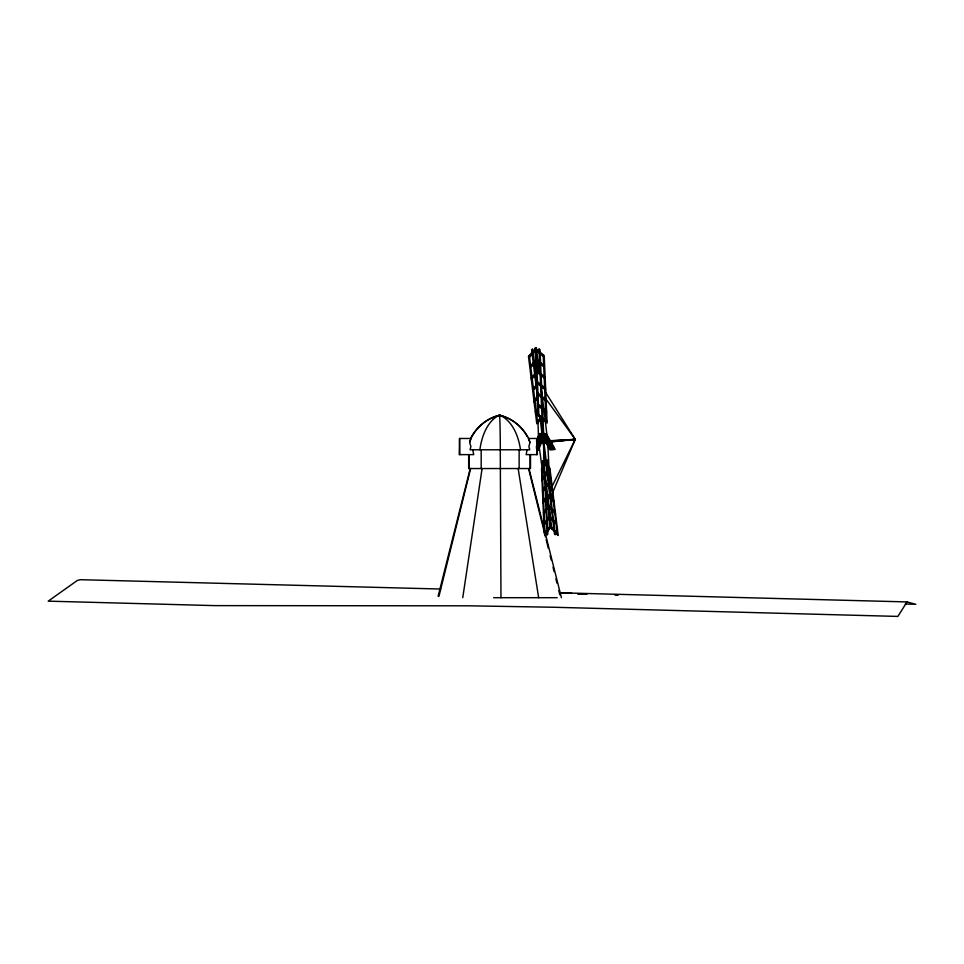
<?xml version="1.0" encoding="UTF-8"?>
<svg xmlns="http://www.w3.org/2000/svg" width="964" height="964" viewBox="0 0 964 964"><rect width="100%" height="100%" fill="white"/><g stroke="black" fill="none" stroke-linecap="round" stroke-linejoin="round"><path stroke-width="1.45" d="M536.695 454.622L537.032 438.475L528.344 438.475L529.971 442.368L528.899 446.549L529.73 449.778L470.083 449.778L470.89 446.549L469.637 442.368L470.83 438.475L459.563 438.475L459.213 454.622L473.71 454.622L472.746 449.778M545.383 440.958L536.984 441.657L537.141 443.5L545.54 442.789L545.576 441.874M537.032 442.283L537.032 441.657M548.504 442.139L575.303 439.391L549.902 440.982M462.756 597.692L482.096 468.54M527.079 449.778L526.163 454.622L537.382 454.622L537.032 438.475M438.969 596.246L470.625 468.54M438.126 596.246L470.227 468.54M469.637 442.368L471.288 437.777A45.862 43.308 -90 0 1 499.593 415.231A45.862 26.161 -90 0 1 501.943 416.376M536.611 441.126L539.37 433.643L542.142 433.559L539.394 441.054M536.755 441.126L538.816 435.511M537.442 441.102L539.515 435.487M537.587 441.102L539.647 435.487M536.635 445.766L537.659 442.958L536.249 447.163M538.346 441.078L541.105 433.595M538.49 441.078L541.238 433.583M536.502 448.549L538.563 442.922L536.635 448.537L539.274 448.465M539.25 441.054L542.009 433.559M539.611 442.898L536.719 450.393L538.587 450.333M540.153 441.03L542.358 435.403M537.623 450.369L540.515 442.874M541.057 441.006L542.744 436.788M538.466 450.345L541.346 442.85M541.901 440.982L543.455 436.764M543.154 442.789L543.841 440.922M546.913 495.147L550.143 498.484L575.255 439.391L545.263 391.782M543.009 503.389L547.6 495.508M552.215 486.157L575.255 439.391L544.732 397.325M905.292 604.018L915.8 604.295L906.991 601.922L897.882 616.418L553.469 607.248L468.673 605.814L214.791 605.621L48.2 601.15L77.228 580.533L80.108 579.689L440.596 589.028M543.491 441.861L544.009 461.864M544.142 464.865L541.515 468.745L544.298 533.429M545.443 462.937L547.407 460.033L547.733 467.492M541.587 470.336L544.202 466.468M546.829 462.599L547.48 461.623M541.961 479.144L544.588 475.264M542.033 480.867L544.66 476.987M542.455 490.399L545.07 486.531M542.527 492.122L545.142 488.254M542.937 501.666L545.552 497.798M546.287 498.545L548.251 495.641M543.419 512.932L546.034 509.052M546.696 508.088L548.661 505.184M543.491 514.656L546.118 510.775M546.769 509.811L548.733 506.907L549.143 516.451L547.178 519.355M546.528 520.319L544.564 523.223L544.154 513.679M546.6 522.042L544.636 524.946L545.009 533.622L546.974 530.718M547.251 521.078L549.215 518.174L549.661 528.573M547.624 529.754L549.588 526.85M545.082 535.345L547.046 532.441M547.697 531.477L550.323 527.609L549.444 507.389M531.959 352.45L528.465 356.355L536.791 423.774L540.286 419.87M532.827 351.474L536.309 347.582L539.201 370.911L535.707 374.815M529.549 357.09L532.164 354.174M533.044 353.198L535.659 350.269L536.719 358.933L534.104 361.849M533.237 362.826L530.622 365.754L529.344 355.379M533.453 364.549L530.839 367.477L532.008 376.984M534.321 363.573L536.936 360.657L538.117 370.164M531.14 377.96L534.622 374.068M535.502 373.092L538.984 369.188M531.345 379.683L534.839 375.791M532.526 389.203L536.008 385.299A457.828 31.872 71.8 0 0 537.418 385.901M532.743 390.914L536.225 387.022M533.911 400.434L537.406 396.541L531.634 349.872L532.514 348.896L537.43 388.769M534.128 402.157L537.611 398.265M535.297 411.676L538.792 407.772M535.514 413.387L538.129 410.471M536.599 422.172L540.081 418.28M542.973 442.5L545.901 442.223M550.311 441.789L575.255 439.391L547.588 440.861L543.636 433.933M537.165 442.572L544.178 441.994M550.01 441.5L575.303 439.391M543.045 433.535L544.781 433.487M538.683 435.511L542.226 435.415M541.84 435.74L547.263 435.583M536.406 441.138L550.432 440.777L551.42 442.512L543.985 442.729L542.997 440.994M548.757 447.874L554.179 447.718M549.745 449.598L555.168 449.441L551.215 442.512M493.628 597.692L557.156 597.692M560.132 592.8L906.991 601.922M578.014 594.005L586.895 594.294M615.044 595.186L618.008 595.282M559.602 592.896L571.568 593.33L569.109 593.089M578.026 594.029L584.039 594.282M539.105 351.342L535.02 348.028L537.924 415.604L542.009 418.918M540.129 352.173L544.214 355.487L547.118 423.063L543.033 419.75M536.117 350.583L539.177 353.065M540.202 353.896L543.262 356.379M539.551 361.741L536.49 359.259L536.044 348.86M540.575 362.572L543.636 365.055L543.19 354.656M539.623 363.464L536.562 360.982L536.972 370.525M540.647 364.296L543.72 366.778L544.13 376.322M535.948 369.694L540.033 373.008M541.057 373.839L545.142 377.141M536.02 371.417L540.117 374.731M541.129 375.562L545.226 378.876M536.43 380.961L540.527 384.274A457.828 60.467 78.4 0 1 547.588 440.861A457.828 61.515 -88.2 0 1 550.143 498.484M541.539 385.094L545.636 388.408M536.514 382.684L540.599 385.998M541.623 386.817L545.708 390.131M536.924 392.215L541.009 395.529M542.033 396.361L546.118 399.674M536.996 393.939L541.081 397.252M542.105 398.084L546.19 401.398M537.406 403.482L541.491 406.796M542.515 407.627L546.6 410.929M537.478 405.205L541.563 408.519M542.587 409.351L546.672 412.664M537.852 414.002L541.949 417.316M542.961 418.147L547.058 421.461M545.865 463.913L542.648 460.575L550.974 527.995L554.192 531.333M546.672 464.744L549.89 468.082L558.216 535.502L554.999 532.164M542.84 462.178L546.07 465.516M546.865 466.347L550.095 469.685M543.925 470.95L547.154 474.288M547.95 475.132L551.179 478.457M544.142 472.673L547.359 476.011M548.167 476.843L551.384 480.18M545.323 482.193L548.54 485.531M549.347 486.362L552.565 489.7M545.528 483.916L548.745 487.254M549.552 488.085L552.77 491.423M546.709 493.423L549.926 496.761M550.733 497.605L553.951 500.943M550.938 499.316L554.167 502.654M548.094 504.666L551.312 508.004M552.119 508.835L555.336 512.173M548.311 506.389L551.529 509.727M552.336 510.559L555.553 513.896M552.697 519.235L550.287 516.74L549.106 507.221M553.505 520.078L555.915 522.572L554.746 513.065M552.914 520.958L550.504 518.451L551.782 528.838M553.722 521.789L556.132 524.296L557.409 534.671M551.565 527.115L553.987 529.61M554.782 530.453L557.204 532.947M550.227 440.789L546.275 433.86L540.852 434.017L544.937 440.934M547.118 435.595L550.082 440.789M551.071 442.524L554.035 447.718M546.419 435.608L549.396 440.813M550.384 442.536L553.348 447.742M546.287 435.62L549.251 440.813M550.239 442.548L553.203 447.742M544.539 433.908L548.492 440.837M549.48 442.572L553.432 449.501M544.395 433.908L548.347 440.837M549.335 442.572L553.288 449.501M548.576 442.597L552.529 449.525M543.491 433.933L547.444 440.861M548.432 442.597L552.384 449.525M547.673 442.621L551.625 449.549M542.587 433.957L546.54 440.885L542.732 433.957L538.997 348.751L540.021 349.583L543.684 434.764M547.528 442.621L551.48 449.549M541.828 433.981L545.781 440.909L541.684 433.993M546.769 442.645L550.721 449.573M546.624 442.645L550.577 449.573M545.793 442.669L549.878 449.598M529.971 442.368L528.296 437.777A45.862 43.91 -90 0 0 499.593 415.231A45.862 27.751 -90 0 0 497.099 416.376M528.959 468.54L561.422 597.692M528.911 469.986L545.455 536.743M546.178 539.647L548.335 548.359M550.131 555.613L551.215 559.964M553.011 567.218L554.095 571.58M555.891 578.834L556.975 583.184M558.771 590.438L559.843 594.788M518.15 468.54L538.659 597.692M549.082 467.251L550.372 477.626M550.577 479.349L551.757 488.869M551.974 490.592L553.143 500.099M553.36 501.822L554.529 511.342M540.961 417.304L543.057 434.354M543.588 438.56L543.925 441.367L543.057 442.343L539.72 415.351M543.455 461.407L544.732 471.794M544.949 473.505L546.118 483.024M546.335 484.747L547.516 494.267M547.721 495.978L548.902 505.498M532.224 378.707L533.393 388.227M533.61 389.95L534.779 399.458M534.996 401.181L536.177 410.7M536.382 412.423L537.671 422.798M575.195 438.873L575.279 439.909M459.563 438.475L459.912 454.622M544.202 378.045L544.612 387.576M544.684 389.299L545.094 398.843M545.166 400.566L545.576 410.11M545.648 411.833L546.106 422.232M546.757 460.997L546.95 465.528M543.817 437.764L544.009 442.271L542.985 441.44L542.792 436.945M543.817 441.379L544.793 463.901M545.491 480.108L547.817 534.068L547.154 535.032L544.455 472.336M542.178 467.769L542.624 478.168M542.696 479.891L543.106 489.435M543.178 491.158L543.588 500.702M543.66 502.425L544.07 511.956M537.044 372.249L537.454 381.78M537.526 383.503L537.936 393.047M538.02 394.77L538.43 404.314M538.502 406.037L538.948 416.436M500.967 597.692L500.28 449.778M530.501 454.622L530.501 468.54L468.673 468.54L468.673 454.622M530.08 454.622L530.08 468.54M519.126 449.778L519.126 468.54M481.181 449.778L481.181 468.54M469.107 454.622L469.107 468.54M537.972 421.834A457.828 123.151 78.4 0 1 538.539 441.536M539.382 448.356A457.828 122.103 -87.7 0 1 542.214 469.191M545.624 499.521A457.828 29.776 -81.3 0 1 548.058 497.822M470.89 437.777A45.862 43.91 -90 0 1 499.593 415.231A45.862 43.308 -90 0 1 527.236 436.547M479.891 449.778A45.862 26.161 -90 0 1 499.593 415.231A45.862 27.751 -90 0 1 520.488 449.778M499.593 415.231A45.862 0.976 -90 0 1 500.328 449.778M543.901 442.271L543.094 441.44L554.517 533.911L555.324 534.755L543.901 442.271"/></g></svg>
